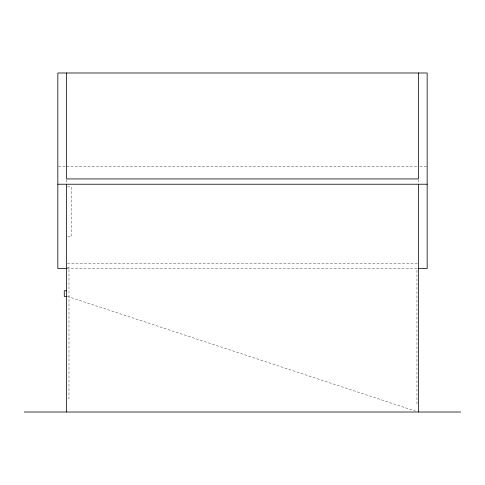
<?xml version="1.0" encoding="UTF-8"?>
<svg xmlns="http://www.w3.org/2000/svg" width="485" height="485" viewBox="0 0 485 485"><rect width="100%" height="100%" fill="white"/><g stroke="black" fill="none" stroke-linecap="round" stroke-linejoin="round"><path stroke-width="0.36" stroke-dasharray="2.42 1.82" d="M58.57 166.216L65.166 166.216M66.627 166.216L417.615 166.216M419.834 166.216L426.43 166.216M67.3 186.913L71.337 186.913L71.337 236.825L67.3 236.825M67.385 263.688L417.615 263.688M67.215 267.18L68.985 267.18L68.985 398.555L67.215 398.555M66.918 268.563L418.082 268.563M67.348 296.371L415.493 411.068M418.373 179.686L418.373 182.839M416.961 270.206L416.961 403.932M66.627 179.686L66.627 182.839"/><path stroke-width="0.73" d="M57.836 184.227L427.164 184.227M66.918 268.563L57.836 268.563L57.836 72.986L427.164 72.986L427.164 268.563L418.082 268.563M66.627 290.751L64.275 290.751L64.275 296.402L66.627 296.402M24.25 412.014L460.75 412.014M418.373 72.986L418.373 178.935L66.627 178.935L66.627 72.986M418.373 184.227L418.373 412.014M66.627 184.227L66.627 412.014"/></g></svg>
